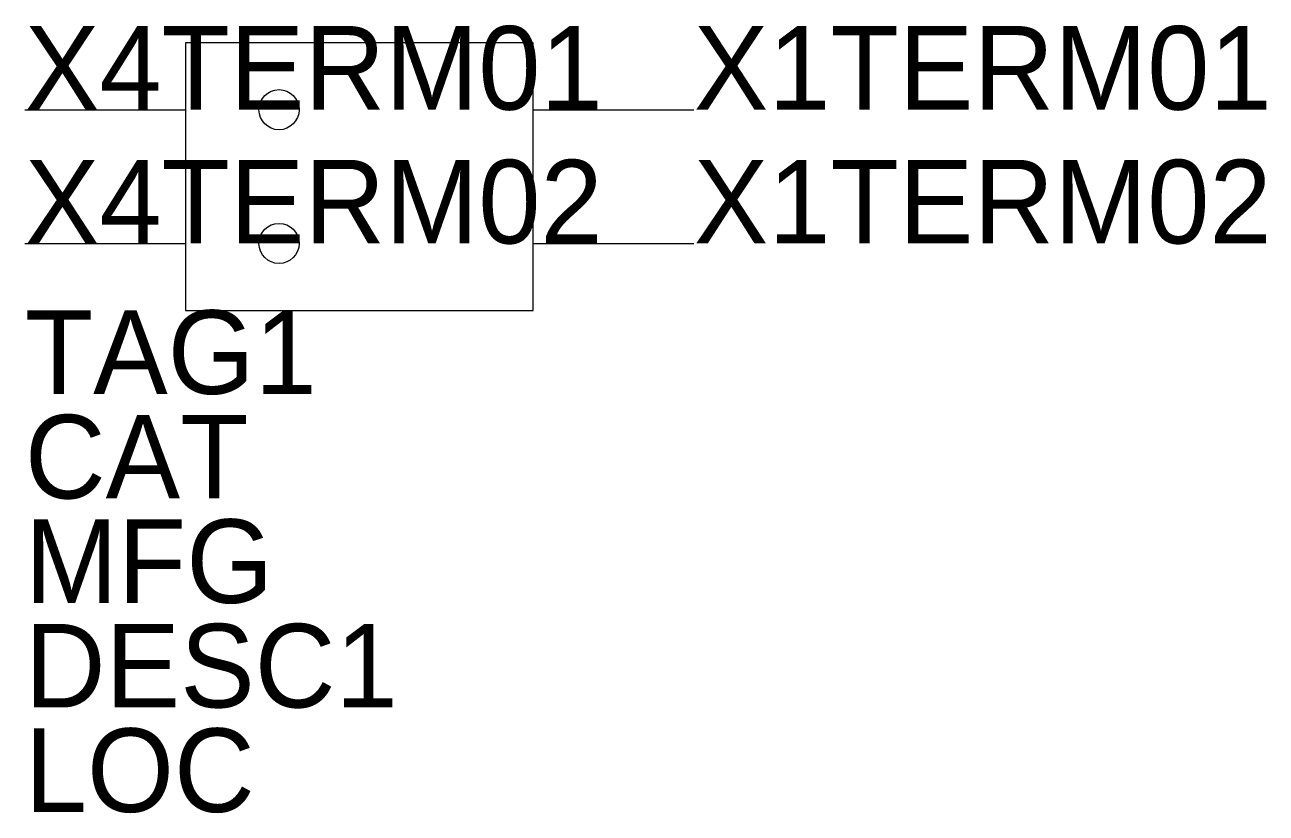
# Model space of a CAD drawing. Extents: x -0.5 to 1.36, y -0.95 to 0.23.
import ezdxf

# ---------------------------------------------------------------- set-up
doc = ezdxf.new("R2010")
doc.units = 0
doc.layers.get('0').update_dxf_attribs({"linetype": 'CONTINUOUS'})

msp = doc.modelspace()

# ---------------------------------------------------------------- linework, layer by layer
for p, q in [((0.26, 0.2), (-0.26, 0.2)), ((-0.26, 0.2), (-0.26, -0.2)), ((0.26, -0.2), (0.26, 0.2)), ((-0.5, 0.1), (-0.26, 0.1)), ((0.26, 0.1), (0.5, 0.1)), ((-0.5, -0.1), (-0.26, -0.1)), ((0.26, -0.1), (0.5, -0.1)), ((-0.26, -0.2), (0.26, -0.2))]:
    msp.add_line(p, q)
for centre in [(-0.12, 0.1), (-0.12, -0.1)]:
    msp.add_circle(centre, 0.03)

# ---------------------------------------------------------------- texts
at = {"flags": 1}
for tag, p in [('X4TERM01', (-0.5, 0.1)), ('X1TERM01', (0.5, 0.1)), ('X4TERM02', (-0.5, -0.1)), ('X1TERM02', (0.5, -0.1))]:
    msp.add_attdef(tag, p, '', height=0.125, dxfattribs=at)
for tag, p in [('TAG1', (-0.5, -0.325)), ('CAT', (-0.5, -0.48125)), ('MFG', (-0.5, -0.6375)), ('DESC1', (-0.5, -0.79375)), ('LOC', (-0.5, -0.95))]:
    msp.add_attdef(tag, p, '', height=0.125)

doc.saveas('drawing.dxf')
